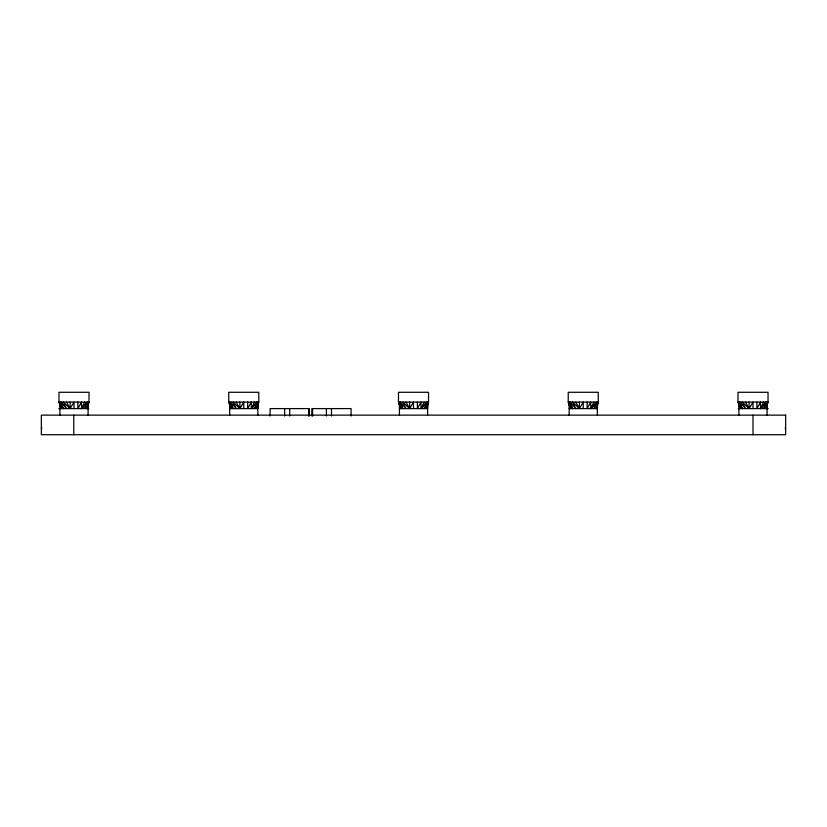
<?xml version="1.0" encoding="UTF-8"?>
<svg xmlns="http://www.w3.org/2000/svg" width="827" height="827" viewBox="0 0 827 827"><rect width="100%" height="100%" fill="white"/><g stroke="black" fill="none" stroke-linecap="round" stroke-linejoin="round"><path stroke-width="1.24" d="M88.086 408.6L88.499 402.077L81.501 408.6L81.501 402.077L77.883 408.6L77.883 402.077M427.931 403.162L427.59 408.6L399.41 408.6M767.094 408.6L767.508 402.077L760.509 408.6L760.509 402.077L756.891 408.6L756.891 402.077M427.755 403.162L426.505 408.6L428.52 402.077L428.52 392.277L398.48 392.277L398.48 402.077L400.495 408.6L400.134 406.429M84.612 402.077L81.501 408.6L87 402.077M254.365 402.077L251.253 408.6L251.253 402.077L247.635 408.6L247.635 402.077M424.117 402.077L421.005 408.6L421.005 402.077L417.387 408.6L417.387 402.077M593.869 402.077L590.757 408.6L590.757 402.077L587.139 408.6L587.139 402.077M763.621 402.077L760.509 408.6L766.009 402.077M256.752 402.077L251.253 408.6L258.251 402.077L257.838 408.6L229.658 408.6M426.505 402.077L421.005 408.6L428.004 402.077L424.117 408.6L428.52 402.077L398.48 402.077L402.883 408.6L400.495 402.077L405.995 408.6L402.883 402.077L409.613 408.6L413.5 402.077L413.5 408.6M596.257 402.077L590.757 408.6L597.756 402.077L597.342 408.6L569.162 408.6M58.8 408.6L88.747 408.6M738.253 408.6L768.2 408.6M41.35 428.19L41.991 428.19M785.019 428.19L785.65 428.19M753.004 408.6L753.004 402.077L749.117 408.6L742.388 402.077L745.499 408.6L740 402.077L742.388 408.6L737.984 402.077L737.984 392.277L768.025 392.277L768.025 402.077L766.009 408.6L767.508 402.077L763.621 408.6L768.025 402.077L737.984 402.077L740 408.6L739.462 405.344M583.252 408.6L583.252 402.077L579.365 408.6L572.635 402.077L575.747 408.6L570.248 402.077L572.635 408.6L568.232 402.077L568.232 392.277L598.272 392.277L598.272 402.077L596.257 408.6L597.756 402.077L593.869 408.6L598.272 402.077L568.232 402.077L570.248 408.6L569.71 405.344M243.748 408.6L243.748 402.077L239.861 408.6L233.131 402.077L236.243 408.6L230.743 402.077L233.131 408.6L228.728 402.077L228.728 392.277L258.768 392.277L258.768 402.077L256.752 408.6L258.251 402.077L254.365 408.6L258.768 402.077L228.728 402.077L230.743 408.6L230.02 404.248M73.996 408.6L73.996 402.077L70.109 408.6L63.379 402.077L66.491 408.6L60.991 402.077L63.379 408.6L58.975 402.077L58.975 392.277L89.016 392.277L89.016 402.077L87 408.6L88.499 402.077L84.612 408.6L89.016 402.077L58.975 402.077L60.991 408.6L60.454 405.344M742.388 408.6L738.501 402.077L740 408.6M572.635 408.6L568.749 402.077L570.248 408.6M398.996 402.077L402.883 408.6M233.131 408.6L229.244 402.077L230.743 408.6M63.379 408.6L59.492 402.077L60.991 408.6M745.499 402.077L749.117 408.6L749.117 402.077M575.747 402.077L579.365 408.6L579.365 402.077M405.995 402.077L409.613 408.6L409.613 402.077M236.243 402.077L239.861 408.6L239.861 402.077M66.491 402.077L70.109 408.6L70.109 402.077M399.245 403.162L400.495 408.6M767.094 402.077L767.094 415.133M753.004 415.133L753.004 434.723M738.914 402.077L738.914 415.133M597.342 405.344L597.342 415.133M569.162 402.077L569.162 415.133M427.59 403.162L427.59 415.133M399.41 403.162L399.41 415.133M351.072 416.064L351.072 408.6L311.893 408.6L311.893 416.002M331.482 408.6L331.482 416.002M326.417 408.6L326.417 416.002M312.565 408.6L312.565 416.002M309.288 416.002L309.288 408.6L270.109 408.6L270.109 416.064M308.616 408.6L308.616 416.002M289.698 408.6L289.698 416.002M284.622 408.6L284.622 416.002M257.838 402.077L257.838 415.133M229.658 404.248L229.658 415.133M88.086 402.077L88.086 415.133M73.779 415.133L73.779 434.723M59.906 402.077L59.906 415.133M785.65 415.133L41.35 415.133L41.35 434.723L785.65 434.723L785.65 415.133"/></g></svg>
